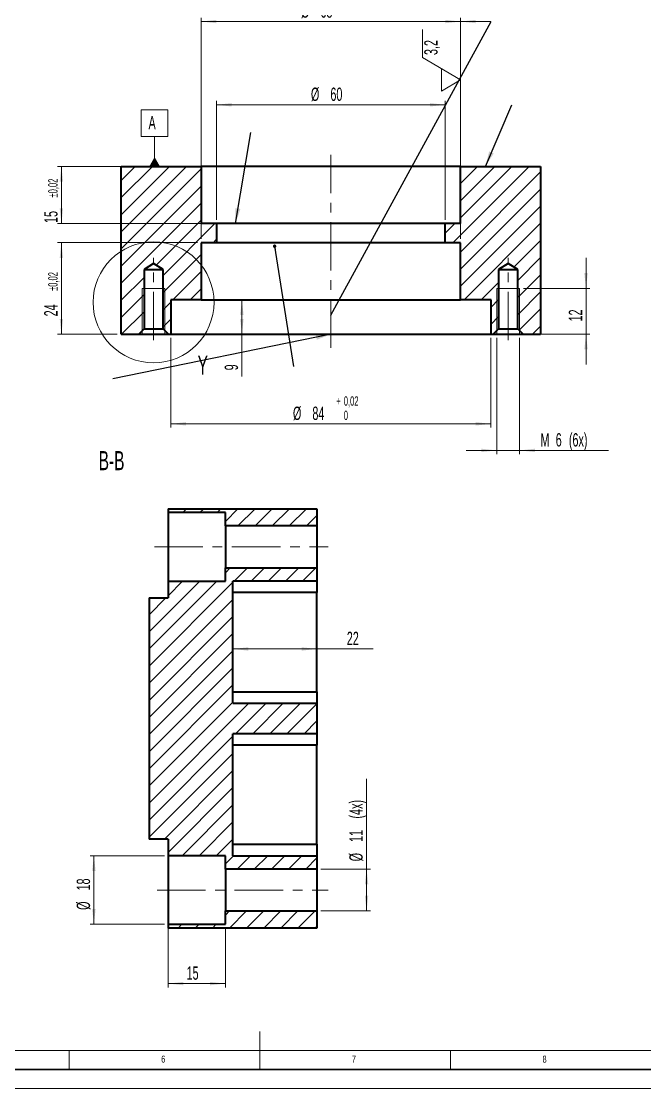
# Model space of a CAD drawing. Header units: millimetres. Extents: x 0 to 594, y 0 to 420.
# Drawn here: x 234.5 to 397.9, y 0 to 279.9 of the extents above; entities that cross this region are included whole.
import ezdxf

# ---------------------------------------------------------------- set-up
doc = ezdxf.new("R2010")
doc.units = ezdxf.units.MM
doc.linetypes.add('CENTERX2', pattern=[20.32, 12.7, -2.54, 2.54, -2.54])
doc.styles.add('SLDTEXTSTYLE1', font='TXT', dxfattribs={"width": 0.605})
doc.styles.add('SLDTEXTSTYLE3', font='TXT', dxfattribs={"width": 0.75})
doc.dimstyles.new('SLDDIMSTYLE0', dxfattribs={"dimtxt": 3.5, "dimasz": 4, "dimexe": 0, "dimexo": 0.0625, "dimgap": 0.875, "dimtad": 1, "dimrnd": 1e-09, "dimzin": 12, "dimdsep": 46, "dimtxsty": 'SLDTEXTSTYLE1', "dimsah": 1, "dimcen": 0.09, "dimadec": 0, "dimazin": 0, "dimtfac": 1, "dimtdec": 1, "dimtofl": 0, "dimtmove": 0, "dimatfit": 3, "dimfxl": 1, "dimfrac": 2, "dimtolj": 1, "dimtzin": 12, "dimarcsym": 0})
doc.dimstyles.new('SLDDIMSTYLE1', dxfattribs={"dimtxt": 3.5, "dimasz": 4, "dimexe": 0, "dimexo": 0.0625, "dimgap": 0.875, "dimtad": 1, "dimrnd": 1e-09, "dimzin": 12, "dimdsep": 46, "dimtxsty": 'SLDTEXTSTYLE1', "dimsah": 1, "dimcen": 0.09, "dimadec": 0, "dimazin": 0, "dimtol": 1, "dimtp": 0.02, "dimtm": 0.02, "dimtfac": 1, "dimtofl": 0, "dimtmove": 0, "dimatfit": 3, "dimfxl": 1, "dimfrac": 2, "dimtolj": 1, "dimarcsym": 0})
doc.dimstyles.new('SLDDIMSTYLE2', dxfattribs={"dimtxt": 3.5, "dimasz": 4, "dimexe": 0, "dimexo": 0.0625, "dimgap": 0.875, "dimtad": 1, "dimrnd": 1e-09, "dimzin": 12, "dimdsep": 46, "dimtxsty": 'SLDTEXTSTYLE1', "dimsah": 1, "dimcen": 0.09, "dimadec": 0, "dimazin": 0, "dimtfac": 1, "dimtdec": 1, "dimtofl": 0, "dimtmove": 0, "dimatfit": 3, "dimfxl": 1, "dimfrac": 2, "dimtolj": 1, "dimtzin": 12, "dimarcsym": 0})
doc.dimstyles.new('SLDDIMSTYLE3', dxfattribs={"dimtxt": 3.5, "dimasz": 4, "dimexe": 0, "dimexo": 0.0625, "dimgap": 0.875, "dimtad": 1, "dimrnd": 1e-09, "dimzin": 12, "dimdsep": 46, "dimtxsty": 'SLDTEXTSTYLE1', "dimsah": 1, "dimcen": 0.09, "dimadec": 0, "dimazin": 0, "dimtfac": 1, "dimtdec": 1, "dimtofl": 0, "dimtmove": 0, "dimatfit": 3, "dimfxl": 1, "dimfrac": 2, "dimtolj": 1, "dimtzin": 12, "dimarcsym": 0})
doc.dimstyles.new('SLDDIMSTYLE4', dxfattribs={"dimtxt": 3.5, "dimasz": 4, "dimexe": 0, "dimexo": 0.0625, "dimgap": 0.875, "dimtad": 1, "dimrnd": 1e-09, "dimzin": 12, "dimdsep": 46, "dimtxsty": 'SLDTEXTSTYLE1', "dimsah": 1, "dimcen": 0.09, "dimadec": 0, "dimazin": 0, "dimtol": 1, "dimtp": 0.02, "dimtfac": 1, "dimtofl": 0, "dimtmove": 0, "dimatfit": 3, "dimfxl": 1, "dimfrac": 2, "dimtolj": 1, "dimarcsym": 0})
doc.dimstyles.new('SLDDIMSTYLE6', dxfattribs={"dimtxt": 0, "dimasz": 4, "dimexe": 0, "dimexo": 0.0625, "dimgap": 0, "dimtad": 0, "dimtih": 1, "dimtoh": 1, "dimdec": 0, "dimrnd": 1e-09, "dimzin": 0, "dimdsep": 46, "dimtxsty": 'Standard', "dimsah": 1, "dimcen": 0.09, "dimadec": 0, "dimazin": 0, "dimtfac": 4, "dimtdec": 0, "dimtofl": 0, "dimtmove": 0, "dimatfit": 3, "dimfxl": 1, "dimfrac": 2, "dimtolj": 1, "dimtzin": 0, "dimarcsym": 0})
doc.dimstyles.new('SLDDIMSTYLE7', dxfattribs={"dimtxt": 0, "dimasz": 4, "dimexe": 0, "dimexo": 0.0625, "dimgap": 0, "dimtad": 0, "dimtih": 1, "dimtoh": 1, "dimdec": 0, "dimrnd": 1e-09, "dimzin": 0, "dimdsep": 46, "dimtxsty": 'Standard', "dimblk1": 'NONE', "dimblk2": 'NONE', "dimsah": 1, "dimcen": 0.09, "dimadec": 0, "dimazin": 0, "dimtfac": 4, "dimtdec": 0, "dimtofl": 0, "dimtmove": 0, "dimatfit": 3, "dimldrblk": 'NONE', "dimfxl": 1, "dimfrac": 2, "dimtolj": 1, "dimtzin": 0, "dimarcsym": 0})
doc.dimstyles.new('SLDDIMSTYLE8', dxfattribs={"dimtxt": 0, "dimasz": 0.9, "dimexe": 0, "dimexo": 0.0625, "dimgap": 0, "dimtad": 0, "dimtih": 1, "dimtoh": 1, "dimdec": 0, "dimrnd": 1e-09, "dimzin": 0, "dimdsep": 46, "dimtxsty": 'Standard', "dimblk1": 'DOT', "dimblk2": 'DOT', "dimsah": 1, "dimcen": 0.09, "dimadec": 0, "dimazin": 0, "dimtfac": 0.9, "dimtdec": 0, "dimtofl": 0, "dimtmove": 0, "dimatfit": 3, "dimldrblk": 'DOT', "dimfxl": 1, "dimfrac": 2, "dimtolj": 1, "dimtzin": 0, "dimarcsym": 0})

# ---------------------------------------------------------------- blocks, each defined once
blk = doc.blocks.new('*D24')
at = {"color": 7, "linetype": 'Continuous', "lineweight": 15}
for p, q in [((382.57, 209.9), (382.57, 217.9)), ((366.15, 209.9), (383.57, 209.9)), ((382.57, 197.9), (382.57, 209.9)), ((366.15, 197.9), (383.57, 197.9)), ((382.57, 197.9), (382.57, 189.9))]:
    blk.add_line(p, q, dxfattribs=at)
for points in [[(382.57, 209.9), (383.02, 213.9), (382.12, 213.9)], [(382.57, 197.9), (382.12, 193.9), (383.02, 193.9)]]:
    blk.add_solid(points, dxfattribs=at)
at = {"color": 7, "linetype": 'Continuous', "lineweight": 15, "insert": (378.06, 201.23), "char_height": 3.5, "attachment_point": 1, "rotation": 90, "style": 'SLDTEXTSTYLE1'}
blk.add_mtext('12', dxfattribs=at)
blk = doc.blocks.new('*D25')
at = {"color": 7, "linetype": 'Continuous', "lineweight": 15}
for p, q in [((359.15, 196.9), (359.15, 166.41)), ((365.15, 196.9), (365.15, 166.41)), ((359.15, 167.41), (351.15, 167.41)), ((359.15, 167.41), (365.15, 167.41)), ((365.15, 167.41), (388.49, 167.41))]:
    blk.add_line(p, q, dxfattribs=at)
for points in [[(359.15, 167.41), (355.15, 167.86), (355.15, 166.96)], [(365.15, 167.41), (369.15, 166.96), (369.15, 167.86)]]:
    blk.add_solid(points, dxfattribs=at)
at = {"color": 7, "linetype": 'Continuous', "lineweight": 15, "char_height": 3.5, "attachment_point": 1, "style": 'SLDTEXTSTYLE1'}
for s, insert in [('M', (370.62, 171.93)), ('6', (374.62, 171.93)), (' (6x)', (377.29, 171.93))]:
    blk.add_mtext(s, dxfattribs=dict(at, insert=insert))
blk = doc.blocks.new('*D26')
at = {"color": 7, "linetype": 'Continuous', "lineweight": 15}
for p, q in [((285.65, 227.9), (285.65, 259.06)), ((285.65, 258.06), (345.65, 258.06)), ((345.65, 227.9), (345.65, 259.06))]:
    blk.add_line(p, q, dxfattribs=at)
for points in [[(285.65, 258.06), (289.65, 257.61), (289.65, 258.51)], [(345.65, 258.06), (341.65, 258.51), (341.65, 257.61)]]:
    blk.add_solid(points, dxfattribs=at)
at = {"color": 7, "linetype": 'Continuous', "lineweight": 15, "char_height": 3.5, "attachment_point": 1, "style": 'SLDTEXTSTYLE1'}
for s, insert in [('%%c', (310.43, 262.57)), ('60', (315.53, 262.57))]:
    blk.add_mtext(s, dxfattribs=dict(at, insert=insert))
blk = doc.blocks.new('*D27')
at = {"color": 7, "linetype": 'Continuous', "lineweight": 15}
for p, q in [((281.65, 222.9), (281.65, 280.9)), ((349.65, 222.9), (349.65, 280.9)), ((281.65, 279.9), (349.65, 279.9)), ((349.65, 279.9), (357.65, 279.9))]:
    blk.add_line(p, q, dxfattribs=at)
for points in [[(281.65, 279.9), (285.65, 279.45), (285.65, 280.35)], [(349.65, 279.9), (345.65, 280.35), (345.65, 279.45)], [(349.65, 279.9), (353.65, 279.45), (353.65, 280.35)]]:
    blk.add_solid(points, dxfattribs=at)
at = {"color": 7, "linetype": 'Continuous', "lineweight": 15, "attachment_point": 1, "style": 'SLDTEXTSTYLE1'}
for s, insert, char_height in [('H7', (319.19, 287.11), 2.45), ('%%c', (307.82, 284.41), 3.5), ('68', (312.92, 284.41), 3.5)]:
    blk.add_mtext(s, dxfattribs=dict(at, insert=insert, char_height=char_height))
blk = doc.blocks.new('*D28')
at = {"color": 7, "linetype": 'Continuous', "lineweight": 15}
for p, q in [((273.65, 196.9), (273.65, 173.38)), ((357.65, 196.9), (357.65, 173.38)), ((273.65, 174.38), (357.65, 174.38))]:
    blk.add_line(p, q, dxfattribs=at)
for points in [[(273.65, 174.38), (277.65, 173.93), (277.65, 174.83)], [(357.65, 174.38), (353.65, 174.83), (353.65, 173.93)]]:
    blk.add_solid(points, dxfattribs=at)
at = {"color": 7, "linetype": 'Continuous', "lineweight": 15, "attachment_point": 1, "style": 'SLDTEXTSTYLE1'}
for s, insert, char_height in [('+', (317.08, 181.59), 2.45), ('0,02', (319.05, 181.59), 2.45), ('%%c', (305.71, 178.89), 3.5), ('84', (310.81, 178.89), 3.5), ('0', (319.05, 177.84), 2.45)]:
    blk.add_mtext(s, dxfattribs=dict(at, insert=insert, char_height=char_height))
blk = doc.blocks.new('*D29')
at = {"color": 7, "linetype": 'Continuous', "lineweight": 15}
for p, q in [((292.32, 206.9), (292.32, 197.9)), ((292.32, 197.9), (292.32, 186.82))]:
    blk.add_line(p, q, dxfattribs=at)
for points in [[(292.32, 206.9), (291.87, 202.9), (292.77, 202.9)], [(292.32, 197.9), (292.77, 201.9), (291.87, 201.9)]]:
    blk.add_solid(points, dxfattribs=at)
at = {"color": 7, "linetype": 'Continuous', "lineweight": 15, "insert": (287.8, 188.41), "char_height": 3.5, "attachment_point": 1, "rotation": 90, "style": 'SLDTEXTSTYLE1'}
blk.add_mtext('9', dxfattribs=at)
blk = doc.blocks.new('*D30')
at = {"color": 7, "linetype": 'Continuous', "lineweight": 15}
for p, q in [((348.65, 241.9), (243.99, 241.9)), ((244.99, 226.9), (244.99, 241.9)), ((348.65, 226.9), (243.99, 226.9))]:
    blk.add_line(p, q, dxfattribs=at)
for points in [[(244.99, 241.9), (244.54, 237.9), (245.44, 237.9)], [(244.99, 226.9), (245.44, 230.9), (244.54, 230.9)]]:
    blk.add_solid(points, dxfattribs=at)
at = {"color": 7, "linetype": 'Continuous', "lineweight": 15, "attachment_point": 1, "rotation": 90, "style": 'SLDTEXTSTYLE1'}
for s, insert, char_height in [('±0,02', (241.53, 233.74), 2.45), ('15', (240.48, 227.06), 3.5)]:
    blk.add_mtext(s, dxfattribs=dict(at, insert=insert, char_height=char_height))
blk = doc.blocks.new('*D31')
at = {"color": 7, "linetype": 'Continuous', "lineweight": 15}
for p, q in [((280.65, 221.9), (243.99, 221.9)), ((244.99, 197.9), (244.99, 221.9)), ((259.65, 197.9), (243.99, 197.9))]:
    blk.add_line(p, q, dxfattribs=at)
for points in [[(244.99, 221.9), (244.54, 217.9), (245.44, 217.9)], [(244.99, 197.9), (245.44, 201.9), (244.54, 201.9)]]:
    blk.add_solid(points, dxfattribs=at)
at = {"color": 7, "linetype": 'Continuous', "lineweight": 15, "attachment_point": 1, "rotation": 90, "style": 'SLDTEXTSTYLE1'}
for s, insert, char_height in [('±0,02', (241.53, 209.24), 2.45), ('24', (240.48, 202.56), 3.5)]:
    blk.add_mtext(s, dxfattribs=dict(at, insert=insert, char_height=char_height))
blk = doc.blocks.new('_NONE')
blk = doc.blocks.new('_DOT')
at = {"color": 0, "linetype": 'ByBlock', "lineweight": -2}
blk.add_line((-0.5, 0), (-1, 0), dxfattribs=at)
at = {"color": 0, "linetype": 'ByBlock', "const_width": 0.5}
blk.add_lwpolyline([(-0.25, 0, 1), (0.25, 0, 1)], format="xyb", close=True, dxfattribs=at)
blk = doc.blocks.new('SW_SFSYMBOL_0')
at = {"color": 0, "linetype": 'Continuous', "lineweight": 0}
for p, q in [((-5, -0.65), (-5, 6.68)), ((5, -6.54), (-5, -0.65)), ((0, -3.6), (0, -9.49)), ((5, -28.21), (5, -5.54)), ((5, -6.54), (0, -9.49))]:
    blk.add_line(p, q, dxfattribs=at)
at = {"color": 0, "linetype": 'Continuous', "lineweight": 0, "insert": (-4.51, 0), "char_height": 3.5, "attachment_point": 1, "rotation": 90, "style": 'SLDTEXTSTYLE1'}
blk.add_mtext('3,2', dxfattribs=at)
blk = doc.blocks.new('SW_DATUMTAG_0')
at = {"color": 0, "linetype": 'Continuous', "lineweight": 0}
for p, q in [((-1.9, -0.81), (-1.9, 6.19)), ((-1.9, 6.19), (5.1, 6.19)), ((5.1, 6.19), (5.1, -0.81)), ((5.1, -0.81), (-1.9, -0.81)), ((1.6, -8.69), (1.6, -0.81))]:
    blk.add_line(p, q, dxfattribs=at)
blk.add_solid([(3, -8.69), (0.2, -8.69), (1.6, -6.24)], dxfattribs=at)
at = {"color": 0, "linetype": 'Continuous', "lineweight": 0, "insert": (0, 4.51, 27.5), "char_height": 3.5, "attachment_point": 1, "style": 'SLDTEXTSTYLE1'}
blk.add_mtext('A', dxfattribs=at)
blk = doc.blocks.new('*D44')
at = {"color": 7, "linetype": 'Continuous', "lineweight": 15}
for p, q in [((325.02, 57.61), (325.02, 81.26)), ((312.99, 57.61), (326.02, 57.61)), ((325.02, 57.61), (325.02, 46.61)), ((312.99, 46.61), (326.02, 46.61))]:
    blk.add_line(p, q, dxfattribs=at)
for points in [[(325.02, 57.61), (324.57, 53.61), (325.47, 53.61)], [(325.02, 46.61), (325.47, 50.61), (324.57, 50.61)]]:
    blk.add_solid(points, dxfattribs=at)
at = {"color": 7, "linetype": 'Continuous', "lineweight": 15, "char_height": 3.5, "attachment_point": 1, "rotation": 90, "style": 'SLDTEXTSTYLE1'}
for s, insert in [(' (4x)', (320.5, 70.06)), ('11', (320.5, 64.72)), ('%%c', (320.5, 59.62))]:
    blk.add_mtext(s, dxfattribs=dict(at, insert=insert))
blk = doc.blocks.new('*D45')
at = {"color": 7, "linetype": 'Continuous', "lineweight": 15}
for p, q in [((289.99, 102.11), (289.99, 116.33)), ((289.99, 115.33), (311.99, 115.33)), ((311.99, 102.11), (311.99, 116.33)), ((311.99, 115.33), (326.77, 115.33))]:
    blk.add_line(p, q, dxfattribs=at)
for points in [[(289.99, 115.33), (293.99, 114.88), (293.99, 115.78)], [(311.99, 115.33), (307.99, 115.78), (307.99, 114.88)]]:
    blk.add_solid(points, dxfattribs=at)
at = {"color": 7, "linetype": 'Continuous', "lineweight": 15, "insert": (319.84, 119.85), "char_height": 3.5, "attachment_point": 1, "style": 'SLDTEXTSTYLE1'}
blk.add_mtext('22', dxfattribs=at)
blk = doc.blocks.new('*D46')
at = {"color": 7, "linetype": 'Continuous', "lineweight": 15}
for p, q in [((271.99, 61.11), (252.51, 61.11)), ((253.51, 61.11), (253.51, 43.11)), ((271.99, 43.11), (252.51, 43.11))]:
    blk.add_line(p, q, dxfattribs=at)
for points in [[(253.51, 61.11), (253.06, 57.11), (253.96, 57.11)], [(253.51, 43.11), (253.96, 47.11), (253.06, 47.11)]]:
    blk.add_solid(points, dxfattribs=at)
at = {"color": 7, "linetype": 'Continuous', "lineweight": 15, "char_height": 3.5, "attachment_point": 1, "rotation": 90, "style": 'SLDTEXTSTYLE1'}
for s, insert in [('18', (249, 51.98)), ('%%c', (249, 46.89))]:
    blk.add_mtext(s, dxfattribs=dict(at, insert=insert))
blk = doc.blocks.new('*D47')
at = {"color": 7, "linetype": 'Continuous', "lineweight": 15}
for p, q in [((272.99, 42.11), (272.99, 26.56)), ((287.99, 42.11), (287.99, 26.56)), ((272.99, 27.56), (287.99, 27.56))]:
    blk.add_line(p, q, dxfattribs=at)
for points in [[(272.99, 27.56), (276.99, 27.11), (276.99, 28.01)], [(287.99, 27.56), (283.99, 28.01), (283.99, 27.11)]]:
    blk.add_solid(points, dxfattribs=at)
at = {"color": 7, "linetype": 'Continuous', "lineweight": 15, "insert": (277.82, 32.07), "char_height": 3.5, "attachment_point": 1, "style": 'SLDTEXTSTYLE1'}
blk.add_mtext('15', dxfattribs=at)

msp = doc.modelspace()

# ---------------------------------------------------------------- hatches: boundary and pattern name
at = {"linetype": 'Continuous', "lineweight": 0}
h = msp.add_hatch(dxfattribs=at)
h.set_pattern_fill('ANSI31', style=0)
h.paths.add_polyline_path([(260.65461, 202.89771), (260.65461, 197.89771), (265.25461, 197.89771), (266.65461, 199.29771), (266.65461, 214.89771), (269.15461, 216.39987), (271.65461, 214.89771), (271.65461, 199.29771), (273.05461, 197.89771), (273.65461, 197.89771), (273.65461, 206.89771), (281.65461, 206.89771), (281.65461, 221.89771), (285.65461, 221.89771), (285.65461, 226.89771), (281.65461, 226.89771), (281.65461, 241.89771), (260.65461, 241.89771)], flags=0)
h = msp.add_hatch(dxfattribs=at)
h.set_pattern_fill('ANSI31', style=0)
h.paths.add_polyline_path([(370.65461, 197.89771), (370.65461, 202.89771), (370.65461, 241.89771), (349.65461, 241.89771), (349.65461, 226.89771), (345.65461, 226.89771), (345.65461, 221.89771), (349.65461, 221.89771), (349.65461, 206.89771), (357.65461, 206.89771), (357.65461, 197.89771), (358.25461, 197.89771), (359.65461, 199.29771), (359.65461, 214.89771), (362.15461, 216.39987), (364.65461, 214.89771), (364.65461, 199.29771), (366.05461, 197.89771)], flags=0)
h = msp.add_hatch(dxfattribs=at)
h.set_pattern_fill('ANSI31', style=0)
h.paths.add_polyline_path([(311.98671, 152.10559), (272.98671, 152.10559), (272.98671, 151.10559), (287.98671, 151.10559), (287.98671, 147.60559), (311.98671, 147.60559)], flags=0)
h = msp.add_hatch(dxfattribs=at)
h.set_pattern_fill('ANSI31', style=0)
h.paths.add_polyline_path([(267.98671, 65.48281), (272.98671, 65.48281), (272.98671, 61.10559), (287.98671, 61.10559), (287.98671, 57.60559), (311.98671, 57.60559), (311.98671, 61.10559), (289.98671, 61.10559), (289.98671, 93.10559), (311.98671, 93.10559), (311.98671, 101.10559), (289.98671, 101.10559), (289.98671, 133.10559), (311.98671, 133.10559), (311.98671, 136.60559), (287.98671, 136.60559), (287.98671, 133.10559), (272.98671, 133.10559), (272.98671, 128.72836), (267.98671, 128.72836)], flags=0)
h = msp.add_hatch(dxfattribs=at)
h.set_pattern_fill('ANSI31', style=0)
h.paths.add_polyline_path([(272.98671, 42.10559), (311.98671, 42.10559), (311.98671, 46.60559), (287.98671, 46.60559), (287.98671, 43.10559), (272.98671, 43.10559)], flags=0)

# ---------------------------------------------------------------- linework, layer by layer
at = {"color": 7, "linetype": 'CENTERX2', "lineweight": 0}
for p, q in [((315.65461, 194.28148), (315.65461, 244.89771)), ((269.15461, 196.29771), (269.15461, 217.89771)), ((362.15461, 196.29771), (362.15461, 217.89771)), ((269.39718, 142.10559), (314.98671, 142.10559)), ((270.08857, 52.10559), (314.98671, 52.10559))]:
    msp.add_line(p, q, dxfattribs=at)
at = {"color": 7, "linetype": 'Continuous', "lineweight": 40}
for p, q in [((260.65461, 241.89772), (281.65461, 241.89772)), ((260.65461, 202.89771), (260.65461, 241.89772)), ((281.65461, 241.89772), (281.65461, 226.89771)), ((349.65461, 241.89772), (281.65461, 241.89772)), ((349.65461, 226.89771), (349.65461, 241.89772)), ((349.65461, 241.89772), (370.65461, 241.89772)), ((370.65461, 241.89772), (370.65461, 202.89771)), ((285.65461, 226.89771), (281.65461, 226.89771)), ((285.65461, 226.89771), (285.65461, 221.89771)), ((345.65461, 226.89771), (285.65461, 226.89771)), ((345.65461, 221.89771), (345.65461, 226.89771)), ((349.65461, 226.89771), (345.65461, 226.89771)), ((285.65461, 221.89771), (281.65461, 221.89771)), ((281.65461, 221.89771), (281.65461, 206.89771)), ((345.65461, 221.89771), (285.65461, 221.89771)), ((349.65461, 221.89771), (345.65461, 221.89771)), ((349.65461, 206.89771), (349.65461, 221.89771)), ((269.15461, 216.39987), (266.65461, 214.89771)), ((271.65461, 214.89771), (269.15461, 216.39987)), ((362.15461, 216.39987), (359.65461, 214.89771)), ((364.65461, 214.89771), (362.15461, 216.39987)), ((266.65461, 214.89771), (266.65461, 199.29771)), ((266.65461, 214.89771), (271.65461, 214.89771)), ((271.65461, 199.29771), (271.65461, 214.89771)), ((359.65461, 214.89771), (359.65461, 199.29771)), ((359.65461, 214.89771), (364.65461, 214.89771)), ((364.65461, 199.29771), (364.65461, 214.89771)), ((281.65461, 206.89771), (273.65461, 206.89771)), ((273.65461, 206.89771), (273.65461, 197.89771)), ((281.65461, 206.89771), (349.65461, 206.89771)), ((357.65461, 206.89771), (349.65461, 206.89771)), ((357.65461, 197.89771), (357.65461, 206.89771)), ((260.65461, 197.89771), (260.65461, 202.89771)), ((370.65461, 202.89771), (370.65461, 197.89771)), ((266.65461, 199.29771), (265.25461, 197.89771)), ((266.65461, 199.29771), (271.65461, 199.29771)), ((273.05461, 197.89771), (271.65461, 199.29771)), ((359.65461, 199.29771), (358.25461, 197.89771)), ((359.65461, 199.29771), (364.65461, 199.29771)), ((366.05461, 197.89771), (364.65461, 199.29771)), ((260.65461, 197.89771), (265.25461, 197.89771)), ((265.25461, 197.89771), (273.05461, 197.89771)), ((273.05461, 197.89771), (273.65461, 197.89771)), ((273.65461, 197.89771), (357.65461, 197.89771)), ((357.65461, 197.89771), (358.25461, 197.89771)), ((358.25461, 197.89771), (366.05461, 197.89771)), ((366.05461, 197.89771), (370.65461, 197.89771)), ((272.98671, 152.10559), (272.98671, 151.10559)), ((272.98671, 152.10559), (311.98671, 152.10559)), ((311.98671, 152.10559), (311.98671, 147.60559)), ((287.98671, 151.10559), (272.98671, 151.10559)), ((272.98671, 151.10559), (272.98671, 133.10559)), ((287.98671, 147.60559), (287.98671, 151.10559)), ((311.98671, 147.60559), (287.98671, 147.60559)), ((287.98671, 147.60559), (287.98671, 136.60559)), ((311.98671, 147.60559), (311.98671, 136.60559)), ((287.98671, 133.10559), (287.98671, 136.60559)), ((287.98671, 136.60559), (311.98671, 136.60559)), ((311.98671, 136.60559), (311.98671, 133.10559)), ((272.98671, 133.10559), (272.98671, 128.72836)), ((272.98671, 133.10559), (287.98671, 133.10559)), ((311.98671, 133.10559), (289.98671, 133.10559)), ((289.98671, 101.10559), (289.98671, 133.10559)), ((311.98671, 133.10559), (311.98671, 130.10559)), ((311.98671, 130.10559), (289.98671, 130.10559)), ((311.98671, 104.10559), (311.98671, 130.10559)), ((267.98671, 128.72836), (267.98671, 65.48281)), ((267.98671, 128.72836), (272.98671, 128.72836)), ((289.98671, 104.10559), (311.98671, 104.10559)), ((311.98671, 104.10559), (311.98671, 101.10559)), ((289.98671, 101.10559), (311.98671, 101.10559)), ((311.98671, 101.10559), (311.98671, 93.10559)), ((311.98671, 93.10559), (289.98671, 93.10559)), ((289.98671, 61.10559), (289.98671, 93.10559)), ((311.98671, 93.10559), (311.98671, 90.10559)), ((311.98671, 90.10559), (289.98671, 90.10559)), ((311.98671, 64.10559), (311.98671, 90.10559)), ((272.98671, 65.48281), (267.98671, 65.48281)), ((272.98671, 65.48281), (272.98671, 61.10559)), ((289.98671, 64.10559), (311.98671, 64.10559)), ((311.98671, 64.10559), (311.98671, 61.10559)), ((287.98671, 61.10559), (272.98671, 61.10559)), ((272.98671, 61.10559), (272.98671, 43.10559)), ((287.98671, 57.60559), (287.98671, 61.10559)), ((289.98671, 61.10559), (311.98671, 61.10559)), ((311.98671, 61.10559), (311.98671, 57.60559)), ((311.98671, 57.60559), (287.98671, 57.60559)), ((287.98671, 57.60559), (287.98671, 46.60559)), ((311.98671, 57.60559), (311.98671, 46.60559)), ((287.98671, 43.10559), (287.98671, 46.60559)), ((287.98671, 46.60559), (311.98671, 46.60559)), ((311.98671, 46.60559), (311.98671, 42.10559)), ((272.98671, 43.10559), (287.98671, 43.10559)), ((272.98671, 43.10559), (272.98671, 42.10559)), ((311.98671, 42.10559), (272.98671, 42.10559))]:
    msp.add_line(p, q, dxfattribs=at)
at = {"color": 7, "linetype": 'Continuous', "lineweight": 0}
for p, q in [((266.15461, 209.89771), (266.15461, 197.89771)), ((266.65461, 209.89771), (266.15461, 209.89771)), ((271.65461, 209.89771), (266.65461, 209.89771)), ((272.15461, 209.89771), (271.65461, 209.89771)), ((272.15461, 197.89771), (272.15461, 209.89771)), ((359.15461, 209.89771), (359.15461, 197.89771)), ((359.65461, 209.89771), (359.15461, 209.89771)), ((364.65461, 209.89771), (359.65461, 209.89771)), ((365.15461, 209.89771), (364.65461, 209.89771)), ((365.15461, 197.89771), (365.15461, 209.89771)), ((297, 5), (297, 15)), ((10, 10), (401.8, 10)), ((247, 5), (247, 10)), ((347, 5), (347, 10)), ((0, 0), (401.8, 0))]:
    msp.add_line(p, q, dxfattribs=at)
at = {"color": 7, "linetype": 'Continuous', "lineweight": 30}
msp.add_line((5, 5), (401.8, 5), dxfattribs=at)
at = {"color": 7, "linetype": 'Continuous', "lineweight": 0}
msp.add_circle((269.15461, 206.24935), 15.86127, dxfattribs=at)

# ---------------------------------------------------------------- block references
for name, p in [('SW_SFSYMBOL_0', (344.65486, 271.11197)), ('SW_DATUMTAG_0', (267.83604, 250.5873))]:
    msp.add_blockref(name, p, dxfattribs=at)

# ---------------------------------------------------------------- texts
at = {"color": 7, "linetype": 'Continuous', "lineweight": 0, "attachment_point": 1}
for s, insert, char_height, style in [('Y', (280.71804, 192.25366), 5, 'SLDTEXTSTYLE1'), ('B-B', (254.77697, 167.22517), 5, 'SLDTEXTSTYLE1'), ('6', (271.16667, 8.66802), 1.85208, 'SLDTEXTSTYLE3'), ('7', (321.16667, 8.66802), 1.85208, 'SLDTEXTSTYLE3'), ('8', (371.16667, 8.66802), 1.85208, 'SLDTEXTSTYLE3')]:
    msp.add_mtext(s, dxfattribs=dict(at, insert=insert, char_height=char_height, style=style))

# ---------------------------------------------------------------- dimensions: what is measured, and where the dimension line sits
at = {"color": 7, "linetype": 'Continuous', "lineweight": 15}
for base, p1, p2, text, dimstyle, picture, middle in [((349.65461, 279.89771), (281.65461, 221.89771), (349.65461, 221.89771), '%%c<>\\SH7^ ;', 'SLDDIMSTYLE3', '*D27', (315.65461, 279.89771)), ((345.65461, 258.06249), (285.65461, 226.89771), (345.65461, 226.89771), '%%c<>', 'SLDDIMSTYLE2', '*D26', (315.65461, 258.06249)), ((357.65461, 174.3782), (273.65461, 197.89771), (357.65461, 197.89771), '%%c<>', 'SLDDIMSTYLE4', '*D28', (315.65461, 174.3782)), ((365.15461, 167.41452), (359.15461, 197.89771), (365.15461, 197.89771), 'M<> (6x)', 'SLDDIMSTYLE0', '*D25', (378.75972, 167.41452))]:
    dim = msp.add_linear_dim(base=base, p1=p1, p2=p2, text=text, dimstyle=dimstyle, dxfattribs=at)
    dim.commit()
    dim.dimension.update_dxf_attribs({"geometry": picture, "text_midpoint": middle, "dimtype": 160})
for base, p1, p2, dimstyle, picture, middle in [((244.98854, 241.89771), (349.65461, 226.89771), (349.65461, 241.89771), 'SLDDIMSTYLE1', '*D30', (244.98854, 234.39771)), ((244.98854, 221.89771), (260.65461, 197.89771), (281.65461, 221.89771), 'SLDDIMSTYLE1', '*D31', (244.98854, 209.89771)), ((382.56795, 209.89771), (365.15461, 197.89771), (365.15461, 209.89771), 'SLDDIMSTYLE0', '*D24', (382.56795, 203.89771)), ((292.31639, 197.89771), (273.65461, 206.89771), (260.65461, 197.89771), 'SLDDIMSTYLE2', '*D29', (292.31639, 189.74206))]:
    dim = msp.add_linear_dim(base=base, p1=p1, p2=p2, angle=90, dimstyle=dimstyle, dxfattribs=at)
    dim.commit()
    dim.dimension.update_dxf_attribs({"geometry": picture, "text_midpoint": middle, "dimtype": 160})
for base, p1, p2, picture, middle in [((311.98671, 115.33368), (289.98671, 101.10559), (311.98671, 101.10559), '*D45', (322.51195, 115.33368)), ((287.98671, 27.55864), (272.98671, 43.10559), (287.98671, 43.10559), '*D47', (280.48671, 27.55864))]:
    dim = msp.add_linear_dim(base=base, p1=p1, p2=p2, dimstyle='SLDDIMSTYLE2', dxfattribs=at)
    dim.commit()
    dim.dimension.update_dxf_attribs({"geometry": picture, "text_midpoint": middle, "dimtype": 160})
for base, p1, p2, text, picture, middle in [((325.01534, 46.60559), (311.98671, 57.60559), (311.98671, 46.60559), '%%c<> (4x)', '*D44', (325.01534, 69.64685)), ((253.51232, 43.10559), (272.98671, 61.10559), (272.98671, 43.10559), '%%c<>', '*D46', (253.51232, 52.10559))]:
    dim = msp.add_linear_dim(base=base, p1=p1, p2=p2, angle=90, text=text, dimstyle='SLDDIMSTYLE2', dxfattribs=at)
    dim.commit()
    dim.dimension.update_dxf_attribs({"geometry": picture, "text_midpoint": middle, "dimtype": 160})

# ---------------------------------------------------------------- leaders
at = {"color": 7, "linetype": 'Continuous', "lineweight": 0, "has_arrowhead": 0}
msp.add_leader([(315.65461, 202.89771), (357.65461, 279.89771)], dimstyle='SLDDIMSTYLE7', dxfattribs=at)
at = {"color": 7, "linetype": 'Continuous', "lineweight": 0}
for points, dimstyle in [([(356.18157, 241.89771), (363.15727, 258.06249)], 'SLDDIMSTYLE6'), ([(290.62386, 226.89771), (294.65356, 250.77904)], 'SLDDIMSTYLE6'), ([(300.8996, 220.97163), (305.86477, 189.45081)], 'SLDDIMSTYLE8'), ([(315.76992, 197.89771), (258.4724, 186.18012)], 'SLDDIMSTYLE6')]:
    msp.add_leader(points, dimstyle=dimstyle, dxfattribs=at)

doc.saveas('drawing.dxf')
